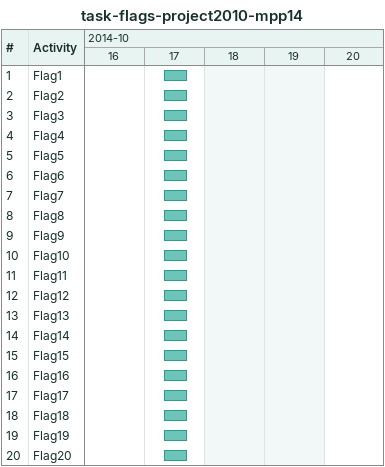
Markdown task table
task-flags-project2010-mpp14

| ID | Task | Start | Finish |
|---|---|---|---|
| 1 | Flag1 | 2014-10-17 | 2014-10-17 |
| 2 | Flag2 | 2014-10-17 | 2014-10-17 |
| 3 | Flag3 | 2014-10-17 | 2014-10-17 |
| 4 | Flag4 | 2014-10-17 | 2014-10-17 |
| 5 | Flag5 | 2014-10-17 | 2014-10-17 |
| 6 | Flag6 | 2014-10-17 | 2014-10-17 |
| 7 | Flag7 | 2014-10-17 | 2014-10-17 |
| 8 | Flag8 | 2014-10-17 | 2014-10-17 |
| 9 | Flag9 | 2014-10-17 | 2014-10-17 |
| 10 | Flag10 | 2014-10-17 | 2014-10-17 |
| 11 | Flag11 | 2014-10-17 | 2014-10-17 |
| 12 | Flag12 | 2014-10-17 | 2014-10-17 |
| 13 | Flag13 | 2014-10-17 | 2014-10-17 |
| 14 | Flag14 | 2014-10-17 | 2014-10-17 |
| 15 | Flag15 | 2014-10-17 | 2014-10-17 |
| 16 | Flag16 | 2014-10-17 | 2014-10-17 |
| 17 | Flag17 | 2014-10-17 | 2014-10-17 |
| 18 | Flag18 | 2014-10-17 | 2014-10-17 |
| 19 | Flag19 | 2014-10-17 | 2014-10-17 |
| 20 | Flag20 | 2014-10-17 | 2014-10-17 |
